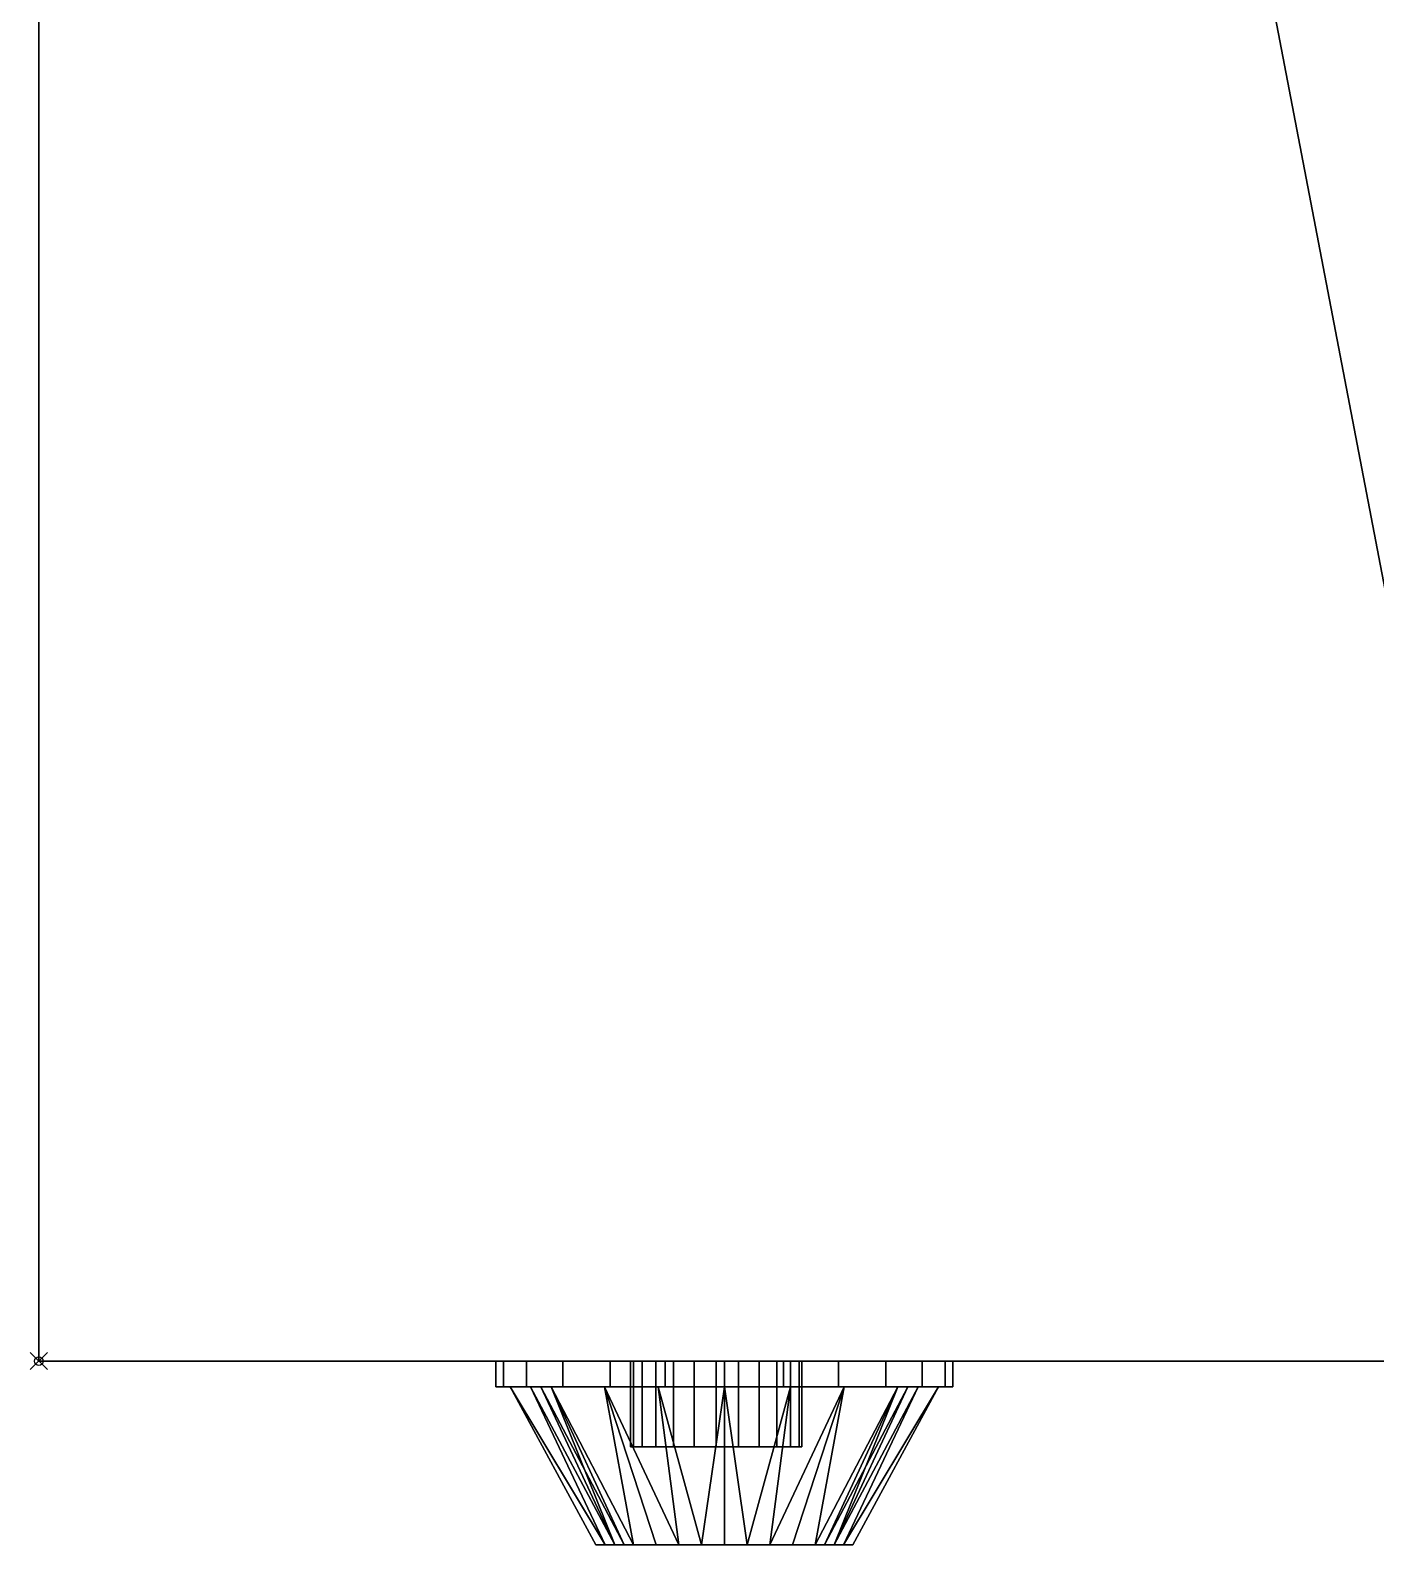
# Model space of a CAD drawing. Extents: x -1 to 891, y -1591 to 1.
# Drawn here: x -1 to 156, y -931.4 to -754.6 of the extents above; entities that cross this region are included whole.
import ezdxf

# ---------------------------------------------------------------- set-up
doc = ezdxf.new("R2010")
doc.units = 0
doc.header["$PDMODE"] = 35
for name, color, linetype in [('IQ_200_2D', 1, 'Continuous'), ('IQ_200_3D', 1, 'Continuous'), ('IQ_204_2D', 7, 'Continuous'), ('IQ_BLACK_3D', 250, 'Continuous'), ('IQ_BLUE_3D', 5, 'Continuous'), ('IQ_GRAY_3D', 8, 'Continuous'), ('IQ_INS_3D', 3, 'Continuous')]:
    doc.layers.add(name, color=color, linetype=linetype)

msp = doc.modelspace()

# ---------------------------------------------------------------- linework, layer by layer
at = {"layer": 'IQ_200_2D', "transparency": 33554687}
for q in [(0, 0), (890, -910)]:
    msp.add_line((0, -910), q, dxfattribs=at)
at = {"layer": 'IQ_204_2D', "transparency": 33554687}
for p, q in [((53.32, -913), (53.32, -910)), ((106.68, -913), (106.68, -910)), ((53.32, -913), (106.68, -913)), ((65, -931.44), (55, -913)), ((95, -931.44), (104.99, -913)), ((65, -931.44), (95, -931.44))]:
    msp.add_line(p, q, dxfattribs=at)
at = {"layer": 'IQ_INS_3D', "transparency": 33554687}
msp.add_point((0, -910), dxfattribs=at)

# ---------------------------------------------------------------- meshes
at = {"layer": 'IQ_200_3D', "transparency": 33554687}
mesh = msp.add_polyface(dxfattribs=at)
corners = [(890, 0, 130), (890, -835, 130), (160, -835, 130), (160, -910, 130), (0, -910, 130), (0, 0, 130)]
mesh.append_faces([[corners[k] for k in face] for face in [(0, 1, 2, 5)]], dxfattribs={"vtx2": -1})
mesh.append_faces([[corners[k] for k in face] for face in [(2, 3, 4, 5)]], dxfattribs={"vtx3": -1})
mesh = msp.add_polyface(dxfattribs=at)
corners = [(890, 0, 950), (0, 0, 950), (0, -910, 950), (160, -910, 950), (160, -835, 950), (890, -835, 950)]
mesh.append_faces([[corners[k] for k in face] for face in [(2, 3, 4, 1)]], dxfattribs={"vtx2": -1})
mesh.append_faces([[corners[k] for k in face] for face in [(4, 5, 0, 1)]], dxfattribs={"vtx3": -1})
mesh = msp.add_polyface(dxfattribs=at)
corners = [(0, -910, 130), (0, -910, 950), (0, 0, 950), (0, 0, 130)]
mesh.append_faces([[corners[k] for k in face] for face in [(0, 1, 2, 3)]])
mesh = msp.add_polyface(dxfattribs=at)
corners = [(160, -910, 950), (0, -910, 950), (0, -910, 130), (160, -910, 130), (145, -910, 945), (145, -910, 900), (145, -910, 180), (145, -910, 135), (15, -910, 135), (15, -910, 180), (15, -910, 900), (15, -910, 945)]
mesh.append_faces([[corners[k] for k in face] for face in [(1, 11, 4, 0), (2, 8, 9, 1)]], dxfattribs={"vtx0": -1, "vtx2": -1})
mesh.append_faces([[corners[k] for k in face] for face in [(0, 4, 5, 6)]], dxfattribs={"vtx0": -1, "vtx3": -1})
mesh.append_faces([[corners[k] for k in face] for face in [(10, 11, 1, 9)]], dxfattribs={"vtx1": -1, "vtx2": -1})
mesh.append_faces([[corners[k] for k in face] for face in [(7, 8, 2, 3), (6, 7, 3, 0)]], dxfattribs={"vtx1": -1, "vtx3": -1})
at = {"layer": 'IQ_BLACK_3D', "transparency": 33554687}
mesh = msp.add_polyface(dxfattribs=at)
corners = [(15, -910, 900), (15, -910, 180), (145, -910, 180), (145, -910, 900), (97.25, -910, 493.75), (97.25, -910, 477.5), (62.25, -910, 477.5), (62.25, -910, 493.75)]
mesh.append_faces([[corners[k] for k in face] for face in [(0, 7, 4, 3), (7, 0, 1, 6)]], dxfattribs={"vtx0": -1, "vtx2": -1})
mesh.append_faces([[corners[k] for k in face] for face in [(2, 3, 4, 5), (5, 6, 1, 2)]], dxfattribs={"vtx1": -1, "vtx3": -1})
mesh = msp.add_polyface(dxfattribs=at)
corners = [(106.68, -910, 745.82), (105.77, -910, 738.92), (103.1, -910, 732.49), (98.86, -910, 726.96), (93.34, -910, 722.72), (86.9, -910, 720.06), (80, -910, 719.15), (73.1, -910, 720.06), (66.66, -910, 722.72), (61.14, -910, 726.96), (56.9, -910, 732.49), (54.23, -910, 738.92), (53.32, -910, 745.82), (54.23, -910, 752.73), (56.9, -910, 759.16), (61.14, -910, 764.69), (66.66, -910, 768.93), (73.1, -910, 771.59), (80, -910, 772.5), (86.9, -910, 771.59), (93.34, -910, 768.93), (98.86, -910, 764.69), (103.1, -910, 759.16), (105.77, -910, 752.73)]
mesh.append_faces([[corners[k] for k in face] for face in [(5, 3, 4), (17, 15, 16), (23, 21, 22)]], dxfattribs={"vtx0": -1})
mesh.append_faces([[corners[k] for k in face] for face in [(11, 13, 9, 10), (19, 13, 17, 18)]], dxfattribs={"vtx0": -1, "vtx1": -1})
mesh.append_faces([[corners[k] for k in face] for face in [(9, 13, 2, 6), (19, 23, 2, 13)]], dxfattribs={"vtx0": -1, "vtx1": -1, "vtx2": -1, "vtx3": -1})
mesh.append_faces([[corners[k] for k in face] for face in [(12, 13, 11)]], dxfattribs={"vtx1": -1})
mesh.append_faces([[corners[k] for k in face] for face in [(5, 6, 2, 3)]], dxfattribs={"vtx1": -1, "vtx3": -1})
mesh.append_faces([[corners[k] for k in face] for face in [(0, 1, 2, 23)]], dxfattribs={"vtx2": -1})
mesh.append_faces([[corners[k] for k in face] for face in [(13, 14, 15, 17), (19, 20, 21, 23)]], dxfattribs={"vtx2": -1, "vtx3": -1})
mesh.append_faces([[corners[k] for k in face] for face in [(6, 7, 8, 9)]], dxfattribs={"vtx3": -1})
mesh = msp.add_polyface(dxfattribs=at)
corners = [(53.32, -910, 745.82), (54.23, -910, 738.92), (56.9, -910, 732.49), (61.14, -910, 726.96), (66.66, -910, 722.72), (73.1, -910, 720.06), (80, -910, 719.15), (86.9, -910, 720.06), (93.34, -910, 722.72), (98.86, -910, 726.96), (103.1, -910, 732.49), (105.77, -910, 738.92), (106.68, -910, 745.82), (106.68, -913, 745.82), (105.77, -913, 738.92), (103.1, -913, 732.49), (98.86, -913, 726.96), (93.34, -913, 722.72), (86.9, -913, 720.06), (80, -913, 719.15), (73.1, -913, 720.06), (66.66, -913, 722.72), (61.14, -913, 726.96), (56.9, -913, 732.49), (54.23, -913, 738.92), (53.32, -913, 745.82)]
mesh.append_faces([[corners[k] for k in face] for face in [(13, 14, 11, 12), (0, 1, 24, 25)]], dxfattribs={"vtx1": -1})
mesh.append_faces([[corners[k] for k in face] for face in [(14, 15, 10, 11), (16, 17, 8, 9), (15, 16, 9, 10), (17, 18, 7, 8), (6, 7, 18, 19), (19, 20, 5, 6), (20, 21, 4, 5), (22, 23, 2, 3), (21, 22, 3, 4), (23, 24, 1, 2)]], dxfattribs={"vtx1": -1, "vtx3": -1})
mesh = msp.add_polyface(dxfattribs=at)
corners = [(106.68, -910, 745.82), (105.77, -910, 752.73), (103.1, -910, 759.16), (98.86, -910, 764.69), (93.34, -910, 768.93), (86.9, -910, 771.59), (80, -910, 772.5), (73.1, -910, 771.59), (66.66, -910, 768.93), (61.14, -910, 764.69), (56.9, -910, 759.16), (54.23, -910, 752.73), (53.32, -910, 745.82), (53.32, -913, 745.82), (54.23, -913, 752.73), (56.9, -913, 759.16), (61.14, -913, 764.69), (66.66, -913, 768.93), (73.1, -913, 771.59), (80, -913, 772.5), (86.9, -913, 771.59), (93.34, -913, 768.93), (98.86, -913, 764.69), (103.1, -913, 759.16), (105.77, -913, 752.73), (106.68, -913, 745.82)]
mesh.append_faces([[corners[k] for k in face] for face in [(13, 14, 11, 12), (0, 1, 24, 25)]], dxfattribs={"vtx1": -1})
mesh.append_faces([[corners[k] for k in face] for face in [(14, 15, 10, 11), (16, 17, 8, 9), (15, 16, 9, 10), (17, 18, 7, 8), (6, 7, 18, 19), (19, 20, 5, 6), (20, 21, 4, 5), (22, 23, 2, 3), (21, 22, 3, 4), (23, 24, 1, 2)]], dxfattribs={"vtx1": -1, "vtx3": -1})
mesh = msp.add_polyface(dxfattribs=at)
corners = [(106.68, -910, 660.82), (105.77, -910, 653.92), (103.1, -910, 647.49), (98.86, -910, 641.96), (93.34, -910, 637.72), (86.9, -910, 635.06), (80, -910, 634.15), (73.1, -910, 635.06), (66.66, -910, 637.72), (61.14, -910, 641.96), (56.9, -910, 647.49), (54.23, -910, 653.92), (53.32, -910, 660.82), (54.23, -910, 667.73), (56.9, -910, 674.16), (61.14, -910, 679.69), (66.66, -910, 683.93), (73.1, -910, 686.59), (80, -910, 687.5), (86.9, -910, 686.59), (93.34, -910, 683.93), (98.86, -910, 679.69), (103.1, -910, 674.16), (105.77, -910, 667.73)]
mesh.append_faces([[corners[k] for k in face] for face in [(5, 3, 4), (13, 11, 12), (17, 15, 16), (23, 21, 22)]], dxfattribs={"vtx0": -1})
mesh.append_faces([[corners[k] for k in face] for face in [(11, 13, 9, 10), (19, 13, 17, 18)]], dxfattribs={"vtx0": -1, "vtx1": -1})
mesh.append_faces([[corners[k] for k in face] for face in [(1, 9, 13, 19)]], dxfattribs={"vtx0": -1, "vtx1": -1, "vtx2": -1, "vtx3": -1})
mesh.append_faces([[corners[k] for k in face] for face in [(1, 5, 6, 9)]], dxfattribs={"vtx0": -1, "vtx2": -1, "vtx3": -1})
mesh.append_faces([[corners[k] for k in face] for face in [(1, 2, 3, 5), (13, 14, 15, 17), (23, 0, 1, 19), (19, 20, 21, 23)]], dxfattribs={"vtx2": -1, "vtx3": -1})
mesh.append_faces([[corners[k] for k in face] for face in [(6, 7, 8, 9)]], dxfattribs={"vtx3": -1})
mesh = msp.add_polyface(dxfattribs=at)
corners = [(53.32, -910, 660.82), (54.23, -910, 653.92), (56.9, -910, 647.49), (61.14, -910, 641.96), (66.66, -910, 637.72), (73.1, -910, 635.06), (80, -910, 634.15), (86.9, -910, 635.06), (93.34, -910, 637.72), (98.86, -910, 641.96), (103.1, -910, 647.49), (105.77, -910, 653.92), (106.68, -910, 660.82), (106.68, -913, 660.82), (105.77, -913, 653.92), (103.1, -913, 647.49), (98.86, -913, 641.96), (93.34, -913, 637.72), (86.9, -913, 635.06), (80, -913, 634.15), (73.1, -913, 635.06), (66.66, -913, 637.72), (61.14, -913, 641.96), (56.9, -913, 647.49), (54.23, -913, 653.92), (53.32, -913, 660.82)]
mesh.append_faces([[corners[k] for k in face] for face in [(13, 14, 11, 12), (0, 1, 24, 25)]], dxfattribs={"vtx1": -1})
mesh.append_faces([[corners[k] for k in face] for face in [(14, 15, 10, 11), (16, 17, 8, 9), (15, 16, 9, 10), (17, 18, 7, 8), (6, 7, 18, 19), (19, 20, 5, 6), (20, 21, 4, 5), (22, 23, 2, 3), (21, 22, 3, 4), (23, 24, 1, 2)]], dxfattribs={"vtx1": -1, "vtx3": -1})
mesh = msp.add_polyface(dxfattribs=at)
corners = [(106.68, -910, 660.82), (105.77, -910, 667.73), (103.1, -910, 674.16), (98.86, -910, 679.69), (93.34, -910, 683.93), (86.9, -910, 686.59), (80, -910, 687.5), (73.1, -910, 686.59), (66.66, -910, 683.93), (61.14, -910, 679.69), (56.9, -910, 674.16), (54.23, -910, 667.73), (53.32, -910, 660.82), (53.32, -913, 660.82), (54.23, -913, 667.73), (56.9, -913, 674.16), (61.14, -913, 679.69), (66.66, -913, 683.93), (73.1, -913, 686.59), (80, -913, 687.5), (86.9, -913, 686.59), (93.34, -913, 683.93), (98.86, -913, 679.69), (103.1, -913, 674.16), (105.77, -913, 667.73), (106.68, -913, 660.82)]
mesh.append_faces([[corners[k] for k in face] for face in [(13, 14, 11, 12), (0, 1, 24, 25)]], dxfattribs={"vtx1": -1})
mesh.append_faces([[corners[k] for k in face] for face in [(14, 15, 10, 11), (16, 17, 8, 9), (15, 16, 9, 10), (17, 18, 7, 8), (6, 7, 18, 19), (19, 20, 5, 6), (20, 21, 4, 5), (22, 23, 2, 3), (21, 22, 3, 4), (23, 24, 1, 2)]], dxfattribs={"vtx1": -1, "vtx3": -1})
mesh = msp.add_polyface(dxfattribs=at)
corners = [(106.68, -910, 575.82), (105.77, -910, 568.92), (103.1, -910, 562.49), (98.86, -910, 556.96), (93.34, -910, 552.72), (86.9, -910, 550.06), (80, -910, 549.15), (73.1, -910, 550.06), (66.66, -910, 552.72), (61.14, -910, 556.96), (56.9, -910, 562.49), (54.23, -910, 568.92), (53.32, -910, 575.82), (54.23, -910, 582.73), (56.9, -910, 589.16), (61.14, -910, 594.69), (66.66, -910, 598.93), (73.1, -910, 601.59), (80, -910, 602.5), (86.9, -910, 601.59), (93.34, -910, 598.93), (98.86, -910, 594.69), (103.1, -910, 589.16), (105.77, -910, 582.73)]
mesh.append_faces([[corners[k] for k in face] for face in [(11, 9, 10), (4, 2, 3), (16, 13, 14, 15)]], dxfattribs={"vtx0": -1})
mesh.append_faces([[corners[k] for k in face] for face in [(13, 16, 21)]], dxfattribs={"vtx0": -1, "vtx1": -1, "vtx2": -1})
mesh.append_faces([[corners[k] for k in face] for face in [(2, 8, 13, 21)]], dxfattribs={"vtx0": -1, "vtx1": -1, "vtx2": -1, "vtx3": -1})
mesh.append_faces([[corners[k] for k in face] for face in [(2, 4, 5, 6)]], dxfattribs={"vtx0": -1, "vtx3": -1})
mesh.append_faces([[corners[k] for k in face] for face in [(12, 13, 11)]], dxfattribs={"vtx1": -1})
mesh.append_faces([[corners[k] for k in face] for face in [(8, 9, 11, 13)]], dxfattribs={"vtx1": -1, "vtx2": -1, "vtx3": -1})
mesh.append_faces([[corners[k] for k in face] for face in [(0, 1, 2, 23)]], dxfattribs={"vtx2": -1})
mesh.append_faces([[corners[k] for k in face] for face in [(6, 7, 8, 2), (21, 22, 23, 2), (19, 20, 21, 16)]], dxfattribs={"vtx2": -1, "vtx3": -1})
mesh.append_faces([[corners[k] for k in face] for face in [(16, 17, 18, 19)]], dxfattribs={"vtx3": -1})
mesh = msp.add_polyface(dxfattribs=at)
corners = [(53.32, -910, 575.82), (54.23, -910, 568.92), (56.9, -910, 562.49), (61.14, -910, 556.96), (66.66, -910, 552.72), (73.1, -910, 550.06), (80, -910, 549.15), (86.9, -910, 550.06), (93.34, -910, 552.72), (98.86, -910, 556.96), (103.1, -910, 562.49), (105.77, -910, 568.92), (106.68, -910, 575.82), (106.68, -913, 575.82), (105.77, -913, 568.92), (103.1, -913, 562.49), (98.86, -913, 556.96), (93.34, -913, 552.72), (86.9, -913, 550.06), (80, -913, 549.15), (73.1, -913, 550.06), (66.66, -913, 552.72), (61.14, -913, 556.96), (56.9, -913, 562.49), (54.23, -913, 568.92), (53.32, -913, 575.82)]
mesh.append_faces([[corners[k] for k in face] for face in [(13, 14, 11, 12), (0, 1, 24, 25)]], dxfattribs={"vtx1": -1})
mesh.append_faces([[corners[k] for k in face] for face in [(14, 15, 10, 11), (16, 17, 8, 9), (15, 16, 9, 10), (17, 18, 7, 8), (6, 7, 18, 19), (19, 20, 5, 6), (20, 21, 4, 5), (22, 23, 2, 3), (21, 22, 3, 4), (23, 24, 1, 2)]], dxfattribs={"vtx1": -1, "vtx3": -1})
mesh = msp.add_polyface(dxfattribs=at)
corners = [(106.68, -910, 575.82), (105.77, -910, 582.73), (103.1, -910, 589.16), (98.86, -910, 594.69), (93.34, -910, 598.93), (86.9, -910, 601.59), (80, -910, 602.5), (73.1, -910, 601.59), (66.66, -910, 598.93), (61.14, -910, 594.69), (56.9, -910, 589.16), (54.23, -910, 582.73), (53.32, -910, 575.82), (53.32, -913, 575.82), (54.23, -913, 582.73), (56.9, -913, 589.16), (61.14, -913, 594.69), (66.66, -913, 598.93), (73.1, -913, 601.59), (80, -913, 602.5), (86.9, -913, 601.59), (93.34, -913, 598.93), (98.86, -913, 594.69), (103.1, -913, 589.16), (105.77, -913, 582.73), (106.68, -913, 575.82)]
mesh.append_faces([[corners[k] for k in face] for face in [(13, 14, 11, 12), (0, 1, 24, 25)]], dxfattribs={"vtx1": -1})
mesh.append_faces([[corners[k] for k in face] for face in [(14, 15, 10, 11), (16, 17, 8, 9), (15, 16, 9, 10), (17, 18, 7, 8), (6, 7, 18, 19), (19, 20, 5, 6), (20, 21, 4, 5), (22, 23, 2, 3), (21, 22, 3, 4), (23, 24, 1, 2)]], dxfattribs={"vtx1": -1, "vtx3": -1})
mesh = msp.add_polyface(dxfattribs=at)
corners = [(89.06, -910, 223.02), (88.72, -910, 220.44), (87.72, -910, 218.02), (86.13, -910, 215.95), (84.06, -910, 214.36), (81.65, -910, 213.36), (79.06, -910, 213.02), (76.47, -910, 213.36), (74.06, -910, 214.36), (71.99, -910, 215.95), (70.4, -910, 218.02), (69.4, -910, 220.44), (69.06, -910, 223.02), (69.4, -910, 225.61), (70.4, -910, 228.02), (71.99, -910, 230.09), (74.06, -910, 231.68), (76.47, -910, 232.68), (79.06, -910, 233.02), (81.65, -910, 232.68), (84.06, -910, 231.68), (86.13, -910, 230.09), (87.72, -910, 228.02), (88.72, -910, 225.61)]
mesh.append_faces([[corners[k] for k in face] for face in [(5, 3, 4), (23, 21, 22)]], dxfattribs={"vtx0": -1})
mesh.append_faces([[corners[k] for k in face] for face in [(3, 7, 8, 0)]], dxfattribs={"vtx0": -1, "vtx2": -1, "vtx3": -1})
mesh.append_faces([[corners[k] for k in face] for face in [(12, 14, 15, 16)]], dxfattribs={"vtx0": -1, "vtx3": -1})
mesh.append_faces([[corners[k] for k in face] for face in [(16, 17, 19, 12), (23, 0, 12, 19)]], dxfattribs={"vtx1": -1, "vtx2": -1, "vtx3": -1})
mesh.append_faces([[corners[k] for k in face] for face in [(17, 18, 19), (12, 13, 14)]], dxfattribs={"vtx2": -1})
mesh.append_faces([[corners[k] for k in face] for face in [(8, 9, 10, 0), (10, 11, 12, 0), (5, 6, 7, 3), (19, 20, 21, 23)]], dxfattribs={"vtx2": -1, "vtx3": -1})
mesh.append_faces([[corners[k] for k in face] for face in [(0, 1, 2, 3)]], dxfattribs={"vtx3": -1})
mesh = msp.add_polyface(dxfattribs=at)
corners = [(69.06, -910, 223.02), (69.4, -910, 220.44), (70.4, -910, 218.02), (71.99, -910, 215.95), (74.06, -910, 214.36), (76.47, -910, 213.36), (79.06, -910, 213.02), (81.65, -910, 213.36), (84.06, -910, 214.36), (86.13, -910, 215.95), (87.72, -910, 218.02), (88.72, -910, 220.44), (89.06, -910, 223.02), (89.06, -920, 223.02), (88.72, -920, 220.44), (87.72, -920, 218.02), (86.13, -920, 215.95), (84.06, -920, 214.36), (81.65, -920, 213.36), (79.06, -920, 213.02), (76.47, -920, 213.36), (74.06, -920, 214.36), (71.99, -920, 215.95), (70.4, -920, 218.02), (69.4, -920, 220.44), (69.06, -920, 223.02)]
mesh.append_faces([[corners[k] for k in face] for face in [(13, 14, 11, 12), (0, 1, 24, 25)]], dxfattribs={"vtx1": -1})
mesh.append_faces([[corners[k] for k in face] for face in [(14, 15, 10, 11), (16, 17, 8, 9), (15, 16, 9, 10), (17, 18, 7, 8), (6, 7, 18, 19), (19, 20, 5, 6), (20, 21, 4, 5), (22, 23, 2, 3), (21, 22, 3, 4), (23, 24, 1, 2)]], dxfattribs={"vtx1": -1, "vtx3": -1})
mesh = msp.add_polyface(dxfattribs=at)
corners = [(89.06, -910, 223.02), (88.72, -910, 225.61), (87.72, -910, 228.02), (86.13, -910, 230.09), (84.06, -910, 231.68), (81.65, -910, 232.68), (79.06, -910, 233.02), (76.47, -910, 232.68), (74.06, -910, 231.68), (71.99, -910, 230.09), (70.4, -910, 228.02), (69.4, -910, 225.61), (69.06, -910, 223.02), (69.06, -920, 223.02), (69.4, -920, 225.61), (70.4, -920, 228.02), (71.99, -920, 230.09), (74.06, -920, 231.68), (76.47, -920, 232.68), (79.06, -920, 233.02), (81.65, -920, 232.68), (84.06, -920, 231.68), (86.13, -920, 230.09), (87.72, -920, 228.02), (88.72, -920, 225.61), (89.06, -920, 223.02)]
mesh.append_faces([[corners[k] for k in face] for face in [(13, 14, 11, 12), (0, 1, 24, 25)]], dxfattribs={"vtx1": -1})
mesh.append_faces([[corners[k] for k in face] for face in [(14, 15, 10, 11), (16, 17, 8, 9), (15, 16, 9, 10), (17, 18, 7, 8), (6, 7, 18, 19), (19, 20, 5, 6), (20, 21, 4, 5), (22, 23, 2, 3), (21, 22, 3, 4), (23, 24, 1, 2)]], dxfattribs={"vtx1": -1, "vtx3": -1})
mesh = msp.add_polyface(dxfattribs=at)
corners = [(106.68, -913, 745.82), (105.77, -913, 752.73), (103.1, -913, 759.16), (98.86, -913, 764.69), (93.34, -913, 768.93), (86.9, -913, 771.59), (80, -913, 772.5), (73.1, -913, 771.59), (66.66, -913, 768.93), (61.14, -913, 764.69), (56.9, -913, 759.16), (54.23, -913, 752.73), (53.32, -913, 745.82), (54.23, -913, 738.92), (56.9, -913, 732.49), (61.14, -913, 726.96), (66.66, -913, 722.72), (73.1, -913, 720.06), (80, -913, 719.15), (86.9, -913, 720.06), (93.34, -913, 722.72), (98.86, -913, 726.96), (103.1, -913, 732.49), (105.77, -913, 738.92)]
mesh.append_faces([[corners[k] for k in face] for face in [(9, 7, 8), (3, 1, 2), (18, 15, 16, 17)]], dxfattribs={"vtx0": -1})
mesh.append_faces([[corners[k] for k in face] for face in [(15, 11, 13, 14)]], dxfattribs={"vtx0": -1, "vtx1": -1})
mesh.append_faces([[corners[k] for k in face] for face in [(1, 5, 22, 0)]], dxfattribs={"vtx0": -1, "vtx1": -1, "vtx2": -1})
mesh.append_faces([[corners[k] for k in face] for face in [(22, 5, 11, 15)]], dxfattribs={"vtx0": -1, "vtx1": -1, "vtx2": -1, "vtx3": -1})
mesh.append_faces([[corners[k] for k in face] for face in [(21, 22, 19, 20), (23, 0, 22), (12, 13, 11)]], dxfattribs={"vtx1": -1})
mesh.append_faces([[corners[k] for k in face] for face in [(18, 19, 22, 15)]], dxfattribs={"vtx1": -1, "vtx2": -1, "vtx3": -1})
mesh.append_faces([[corners[k] for k in face] for face in [(5, 6, 7, 11), (9, 10, 11, 7), (3, 4, 5, 1)]], dxfattribs={"vtx2": -1, "vtx3": -1})
mesh = msp.add_polyface(dxfattribs=at)
corners = [(106.68, -913, 660.82), (105.77, -913, 667.73), (103.1, -913, 674.16), (98.86, -913, 679.69), (93.34, -913, 683.93), (86.9, -913, 686.59), (80, -913, 687.5), (73.1, -913, 686.59), (66.66, -913, 683.93), (61.14, -913, 679.69), (56.9, -913, 674.16), (54.23, -913, 667.73), (53.32, -913, 660.82), (54.23, -913, 653.92), (56.9, -913, 647.49), (61.14, -913, 641.96), (66.66, -913, 637.72), (73.1, -913, 635.06), (80, -913, 634.15), (86.9, -913, 635.06), (93.34, -913, 637.72), (98.86, -913, 641.96), (103.1, -913, 647.49), (105.77, -913, 653.92)]
mesh.append_faces([[corners[k] for k in face] for face in [(9, 7, 8), (3, 1, 2), (18, 15, 16, 17), (21, 19, 20)]], dxfattribs={"vtx0": -1})
mesh.append_faces([[corners[k] for k in face] for face in [(1, 5, 23, 0), (15, 11, 13, 14)]], dxfattribs={"vtx0": -1, "vtx1": -1})
mesh.append_faces([[corners[k] for k in face] for face in [(23, 5, 11, 15)]], dxfattribs={"vtx0": -1, "vtx1": -1, "vtx2": -1, "vtx3": -1})
mesh.append_faces([[corners[k] for k in face] for face in [(18, 19, 23, 15)]], dxfattribs={"vtx1": -1, "vtx2": -1, "vtx3": -1})
mesh.append_faces([[corners[k] for k in face] for face in [(11, 12, 13)]], dxfattribs={"vtx2": -1})
mesh.append_faces([[corners[k] for k in face] for face in [(5, 6, 7, 11), (9, 10, 11, 7), (3, 4, 5, 1), (21, 22, 23, 19)]], dxfattribs={"vtx2": -1, "vtx3": -1})
mesh = msp.add_polyface(dxfattribs=at)
corners = [(106.68, -913, 575.82), (105.77, -913, 582.73), (103.1, -913, 589.16), (98.86, -913, 594.69), (93.34, -913, 598.93), (86.9, -913, 601.59), (80, -913, 602.5), (73.1, -913, 601.59), (66.66, -913, 598.93), (61.14, -913, 594.69), (56.9, -913, 589.16), (54.23, -913, 582.73), (53.32, -913, 575.82), (54.23, -913, 568.92), (56.9, -913, 562.49), (61.14, -913, 556.96), (66.66, -913, 552.72), (73.1, -913, 550.06), (80, -913, 549.15), (86.9, -913, 550.06), (93.34, -913, 552.72), (98.86, -913, 556.96), (103.1, -913, 562.49), (105.77, -913, 568.92)]
mesh.append_faces([[corners[k] for k in face] for face in [(19, 22, 18)]], dxfattribs={"vtx0": -1, "vtx1": -1})
mesh.append_faces([[corners[k] for k in face] for face in [(3, 8, 11, 22), (11, 13, 16, 22)]], dxfattribs={"vtx0": -1, "vtx1": -1, "vtx2": -1, "vtx3": -1})
mesh.append_faces([[corners[k] for k in face] for face in [(10, 11, 8, 9), (0, 1, 22, 23), (12, 13, 11)]], dxfattribs={"vtx1": -1})
mesh.append_faces([[corners[k] for k in face] for face in [(6, 7, 8, 5), (20, 21, 22, 19)]], dxfattribs={"vtx2": -1})
mesh.append_faces([[corners[k] for k in face] for face in [(3, 4, 5, 8), (1, 2, 3, 22), (16, 17, 18, 22)]], dxfattribs={"vtx2": -1, "vtx3": -1})
mesh.append_faces([[corners[k] for k in face] for face in [(13, 14, 15, 16)]], dxfattribs={"vtx3": -1})
mesh = msp.add_polyface(dxfattribs=at)
corners = [(55, -913, 745.82), (59.77, -913, 760.52), (72.27, -913, 769.6), (87.73, -913, 769.6), (100.23, -913, 760.52), (105, -913, 745.82), (100.23, -913, 731.13), (87.73, -913, 722.05), (72.27, -913, 722.05), (59.77, -913, 731.13)]
mesh.append_faces([[corners[k] for k in face] for face in [(3, 5, 1, 2)]], dxfattribs={"vtx0": -1, "vtx1": -1})
mesh.append_faces([[corners[k] for k in face] for face in [(8, 1, 5)]], dxfattribs={"vtx0": -1, "vtx1": -1, "vtx2": -1})
mesh.append_faces([[corners[k] for k in face] for face in [(0, 1, 8, 9)]], dxfattribs={"vtx1": -1})
mesh.append_faces([[corners[k] for k in face] for face in [(3, 4, 5)]], dxfattribs={"vtx2": -1})
mesh.append_faces([[corners[k] for k in face] for face in [(5, 6, 7, 8)]], dxfattribs={"vtx3": -1})
mesh = msp.add_polyface(dxfattribs=at)
corners = [(55, -913, 745.82), (59.77, -913, 731.13), (72.27, -913, 722.05), (87.73, -913, 722.05), (100.23, -913, 731.13), (105, -913, 745.82), (95, -931.44, 745.82), (90.61, -931.44, 735.22), (80, -931.44, 730.82), (69.39, -931.44, 735.22), (65, -931.44, 745.82), (85.3, -931.44, 733.02), (74.7, -931.44, 733.02), (92.8, -931.44, 740.52), (67.2, -931.44, 740.52), (93.98, -913, 726.59), (66.02, -913, 726.59), (77.35, -931.44, 731.92), (80, -913, 722.05), (82.65, -931.44, 731.92), (91.7, -931.44, 737.87), (102.61, -913, 738.48), (57.39, -913, 738.48), (66.1, -931.44, 743.17), (58.58, -913, 734.8), (87.95, -931.44, 734.12), (72.05, -931.44, 734.12), (93.9, -931.44, 743.17), (68.3, -931.44, 737.87)]
mesh.append_faces([[corners[k] for k in face] for face in [(0, 23, 10), (27, 5, 6)]], dxfattribs={"vtx0": -1})
mesh.append_faces([[corners[k] for k in face] for face in [(18, 17, 2), (3, 19, 18), (5, 27, 21), (17, 18, 8), (1, 28, 24)]], dxfattribs={"vtx0": -1, "vtx1": -1})
mesh.append_faces([[corners[k] for k in face] for face in [(1, 9, 28), (13, 4, 21), (14, 22, 24), (18, 19, 8), (11, 3, 15), (9, 1, 16), (3, 11, 19), (12, 16, 2)]], dxfattribs={"vtx0": -1, "vtx2": -1})
mesh.append_faces([[corners[k] for k in face] for face in [(16, 12, 26, 9)]], dxfattribs={"vtx0": -1, "vtx3": -1})
mesh.append_faces([[corners[k] for k in face] for face in [(25, 11, 15, 7), (20, 7, 4, 13), (17, 12, 2), (0, 22, 23), (15, 4, 7), (14, 23, 22), (28, 14, 24), (27, 13, 21)]], dxfattribs={"vtx1": -1, "vtx2": -1})
mesh = msp.add_polyface(dxfattribs=at)
corners = [(105, -913, 745.82), (100.23, -913, 760.52), (87.73, -913, 769.6), (72.27, -913, 769.6), (59.77, -913, 760.52), (55, -913, 745.82), (65, -931.44, 745.82), (69.39, -931.44, 756.43), (80, -931.44, 760.82), (90.61, -931.44, 756.43), (95, -931.44, 745.82), (74.7, -931.44, 758.63), (85.3, -931.44, 758.63), (67.2, -931.44, 751.13), (92.8, -931.44, 751.13), (66.02, -913, 765.06), (93.98, -913, 765.06), (82.65, -931.44, 759.73), (80, -913, 769.6), (77.35, -931.44, 759.73), (68.3, -931.44, 753.78), (57.39, -913, 753.17), (102.61, -913, 753.17), (93.9, -931.44, 748.48), (101.42, -913, 756.84), (72.05, -931.44, 757.53), (87.95, -931.44, 757.53), (66.1, -931.44, 748.48), (91.7, -931.44, 753.78)]
mesh.append_faces([[corners[k] for k in face] for face in [(0, 23, 10), (27, 5, 6)]], dxfattribs={"vtx0": -1})
mesh.append_faces([[corners[k] for k in face] for face in [(18, 17, 2), (3, 19, 18), (5, 27, 21), (17, 18, 8), (1, 28, 24)]], dxfattribs={"vtx0": -1, "vtx1": -1})
mesh.append_faces([[corners[k] for k in face] for face in [(1, 9, 28), (13, 4, 21), (14, 22, 24), (18, 19, 8), (11, 3, 15), (9, 1, 16), (3, 11, 19), (12, 16, 2)]], dxfattribs={"vtx0": -1, "vtx2": -1})
mesh.append_faces([[corners[k] for k in face] for face in [(16, 12, 26, 9)]], dxfattribs={"vtx0": -1, "vtx3": -1})
mesh.append_faces([[corners[k] for k in face] for face in [(25, 11, 15, 7), (20, 7, 4, 13), (17, 12, 2), (0, 22, 23), (15, 4, 7), (14, 23, 22), (28, 14, 24), (27, 13, 21)]], dxfattribs={"vtx1": -1, "vtx2": -1})
mesh = msp.add_polyface(dxfattribs=at)
corners = [(55, -913, 660.82), (59.77, -913, 675.52), (72.27, -913, 684.6), (87.73, -913, 684.6), (100.23, -913, 675.52), (105, -913, 660.82), (100.23, -913, 646.13), (87.73, -913, 637.05), (72.27, -913, 637.05), (59.77, -913, 646.13)]
mesh.append_faces([[corners[k] for k in face] for face in [(3, 5, 1, 2)]], dxfattribs={"vtx0": -1, "vtx1": -1})
mesh.append_faces([[corners[k] for k in face] for face in [(8, 1, 5)]], dxfattribs={"vtx0": -1, "vtx1": -1, "vtx2": -1})
mesh.append_faces([[corners[k] for k in face] for face in [(0, 1, 8, 9)]], dxfattribs={"vtx1": -1})
mesh.append_faces([[corners[k] for k in face] for face in [(3, 4, 5)]], dxfattribs={"vtx2": -1})
mesh.append_faces([[corners[k] for k in face] for face in [(5, 6, 7, 8)]], dxfattribs={"vtx3": -1})
mesh = msp.add_polyface(dxfattribs=at)
corners = [(55, -913, 660.82), (59.77, -913, 646.13), (72.27, -913, 637.05), (87.73, -913, 637.05), (100.23, -913, 646.13), (105, -913, 660.82), (95, -931.44, 660.82), (90.61, -931.44, 650.22), (80, -931.44, 645.82), (69.39, -931.44, 650.22), (65, -931.44, 660.82), (85.3, -931.44, 648.02), (74.7, -931.44, 648.02), (92.8, -931.44, 655.52), (67.2, -931.44, 655.52), (93.98, -913, 641.59), (66.02, -913, 641.59), (77.35, -931.44, 646.92), (80, -913, 637.05), (82.65, -931.44, 646.92), (91.7, -931.44, 652.87), (102.61, -913, 653.48), (57.39, -913, 653.48), (66.1, -931.44, 658.17), (58.58, -913, 649.8), (87.95, -931.44, 649.12), (72.05, -931.44, 649.12), (93.9, -931.44, 658.17), (68.3, -931.44, 652.87)]
mesh.append_faces([[corners[k] for k in face] for face in [(0, 23, 10), (27, 5, 6)]], dxfattribs={"vtx0": -1})
mesh.append_faces([[corners[k] for k in face] for face in [(18, 17, 2), (3, 19, 18), (5, 27, 21), (17, 18, 8), (1, 28, 24)]], dxfattribs={"vtx0": -1, "vtx1": -1})
mesh.append_faces([[corners[k] for k in face] for face in [(1, 9, 28), (13, 4, 21), (14, 22, 24), (15, 25, 11), (18, 19, 8), (11, 3, 15), (9, 1, 16), (16, 12, 26), (3, 11, 19), (15, 7, 25), (12, 16, 2)]], dxfattribs={"vtx0": -1, "vtx2": -1})
mesh.append_faces([[corners[k] for k in face] for face in [(20, 7, 4, 13), (17, 12, 2), (0, 22, 23), (15, 4, 7), (14, 23, 22), (28, 14, 24), (26, 9, 16), (27, 13, 21)]], dxfattribs={"vtx1": -1, "vtx2": -1})
mesh = msp.add_polyface(dxfattribs=at)
corners = [(105, -913, 660.82), (100.23, -913, 675.52), (87.73, -913, 684.6), (72.27, -913, 684.6), (59.77, -913, 675.52), (55, -913, 660.82), (65, -931.44, 660.82), (69.39, -931.44, 671.43), (80, -931.44, 675.82), (90.61, -931.44, 671.43), (95, -931.44, 660.82), (74.7, -931.44, 673.63), (85.3, -931.44, 673.63), (67.2, -931.44, 666.13), (92.8, -931.44, 666.13), (66.02, -913, 680.06), (93.98, -913, 680.06), (82.65, -931.44, 674.73), (80, -913, 684.6), (77.35, -931.44, 674.73), (68.3, -931.44, 668.78), (57.39, -913, 668.17), (102.61, -913, 668.17), (93.9, -931.44, 663.48), (101.42, -913, 671.84), (72.05, -931.44, 672.53), (87.95, -931.44, 672.53), (66.1, -931.44, 663.48), (91.7, -931.44, 668.78)]
mesh.append_faces([[corners[k] for k in face] for face in [(0, 23, 10), (27, 5, 6)]], dxfattribs={"vtx0": -1})
mesh.append_faces([[corners[k] for k in face] for face in [(18, 17, 2), (3, 19, 18), (5, 27, 21), (17, 18, 8), (1, 28, 24)]], dxfattribs={"vtx0": -1, "vtx1": -1})
mesh.append_faces([[corners[k] for k in face] for face in [(1, 9, 28), (13, 4, 21), (14, 22, 24), (15, 25, 11), (18, 19, 8), (11, 3, 15), (9, 1, 16), (16, 12, 26), (3, 11, 19), (15, 7, 25), (12, 16, 2)]], dxfattribs={"vtx0": -1, "vtx2": -1})
mesh.append_faces([[corners[k] for k in face] for face in [(20, 7, 4, 13), (17, 12, 2), (0, 22, 23), (15, 4, 7), (14, 23, 22), (28, 14, 24), (26, 9, 16), (27, 13, 21)]], dxfattribs={"vtx1": -1, "vtx2": -1})
mesh = msp.add_polyface(dxfattribs=at)
corners = [(55, -913, 575.82), (59.77, -913, 590.52), (72.27, -913, 599.6), (87.73, -913, 599.6), (100.23, -913, 590.52), (105, -913, 575.82), (100.23, -913, 561.13), (87.73, -913, 552.05), (72.27, -913, 552.05), (59.77, -913, 561.13)]
mesh.append_faces([[corners[k] for k in face] for face in [(8, 6, 7)]], dxfattribs={"vtx0": -1})
mesh.append_faces([[corners[k] for k in face] for face in [(0, 6, 8, 9)]], dxfattribs={"vtx0": -1, "vtx1": -1})
mesh.append_faces([[corners[k] for k in face] for face in [(5, 0, 1, 4), (0, 5, 6)]], dxfattribs={"vtx0": -1, "vtx2": -1})
mesh.append_faces([[corners[k] for k in face] for face in [(2, 3, 4, 1)]], dxfattribs={"vtx2": -1})
mesh = msp.add_polyface(dxfattribs=at)
corners = [(55, -913, 575.82), (59.77, -913, 561.13), (72.27, -913, 552.05), (87.73, -913, 552.05), (100.23, -913, 561.13), (105, -913, 575.82), (95, -931.44, 575.82), (90.61, -931.44, 565.22), (80, -931.44, 560.82), (69.39, -931.44, 565.22), (65, -931.44, 575.82), (85.3, -931.44, 563.02), (74.7, -931.44, 563.02), (92.8, -931.44, 570.52), (67.2, -931.44, 570.52), (93.98, -913, 556.59), (66.02, -913, 556.59), (77.35, -931.44, 561.92), (80, -913, 552.05), (82.65, -931.44, 561.92), (91.7, -931.44, 567.87), (102.61, -913, 568.48), (57.39, -913, 568.48), (66.1, -931.44, 573.17), (58.58, -913, 564.8), (87.95, -931.44, 564.12), (72.05, -931.44, 564.12), (93.9, -931.44, 573.17), (68.3, -931.44, 567.87)]
mesh.append_faces([[corners[k] for k in face] for face in [(0, 23, 10), (27, 5, 6)]], dxfattribs={"vtx0": -1})
mesh.append_faces([[corners[k] for k in face] for face in [(18, 17, 2), (3, 19, 18), (5, 27, 21), (17, 18, 8), (1, 28, 24)]], dxfattribs={"vtx0": -1, "vtx1": -1})
mesh.append_faces([[corners[k] for k in face] for face in [(1, 9, 28), (13, 4, 21), (14, 22, 24), (15, 25, 11), (18, 19, 8), (11, 3, 15), (9, 1, 16), (16, 12, 26), (4, 13, 20), (3, 11, 19), (15, 7, 25), (12, 16, 2)]], dxfattribs={"vtx0": -1, "vtx2": -1})
mesh.append_faces([[corners[k] for k in face] for face in [(20, 7, 4), (17, 12, 2), (0, 22, 23), (15, 4, 7), (14, 23, 22), (28, 14, 24), (26, 9, 16), (27, 13, 21)]], dxfattribs={"vtx1": -1, "vtx2": -1})
mesh = msp.add_polyface(dxfattribs=at)
corners = [(105, -913, 575.82), (100.23, -913, 590.52), (87.73, -913, 599.6), (72.27, -913, 599.6), (59.77, -913, 590.52), (55, -913, 575.82), (65, -931.44, 575.82), (69.39, -931.44, 586.43), (80, -931.44, 590.82), (90.61, -931.44, 586.43), (95, -931.44, 575.82), (74.7, -931.44, 588.63), (85.3, -931.44, 588.63), (67.2, -931.44, 581.13), (92.8, -931.44, 581.13), (66.02, -913, 595.06), (93.98, -913, 595.06), (82.65, -931.44, 589.73), (80, -913, 599.6), (77.35, -931.44, 589.73), (68.3, -931.44, 583.78), (57.39, -913, 583.17), (102.61, -913, 583.17), (93.9, -931.44, 578.48), (101.42, -913, 586.84), (72.05, -931.44, 587.53), (87.95, -931.44, 587.53), (66.1, -931.44, 578.48), (91.7, -931.44, 583.78)]
mesh.append_faces([[corners[k] for k in face] for face in [(0, 23, 10), (27, 5, 6)]], dxfattribs={"vtx0": -1})
mesh.append_faces([[corners[k] for k in face] for face in [(18, 17, 2), (3, 19, 18), (5, 27, 21), (17, 18, 8), (1, 28, 24)]], dxfattribs={"vtx0": -1, "vtx1": -1})
mesh.append_faces([[corners[k] for k in face] for face in [(1, 9, 28), (13, 4, 21), (14, 22, 24), (18, 19, 8), (11, 3, 15), (9, 1, 16), (3, 11, 19), (12, 16, 2)]], dxfattribs={"vtx0": -1, "vtx2": -1})
mesh.append_faces([[corners[k] for k in face] for face in [(16, 12, 26, 9)]], dxfattribs={"vtx0": -1, "vtx3": -1})
mesh.append_faces([[corners[k] for k in face] for face in [(25, 11, 15, 7), (20, 7, 4, 13), (17, 12, 2), (0, 22, 23), (15, 4, 7), (14, 23, 22), (28, 14, 24), (27, 13, 21)]], dxfattribs={"vtx1": -1, "vtx2": -1})
mesh = msp.add_polyface(dxfattribs=at)
corners = [(89.06, -920, 223.02), (88.72, -920, 225.61), (87.72, -920, 228.02), (86.13, -920, 230.09), (84.06, -920, 231.68), (81.65, -920, 232.68), (79.06, -920, 233.02), (76.47, -920, 232.68), (74.06, -920, 231.68), (71.99, -920, 230.09), (70.4, -920, 228.02), (69.4, -920, 225.61), (69.06, -920, 223.02), (69.4, -920, 220.44), (70.4, -920, 218.02), (71.99, -920, 215.95), (74.06, -920, 214.36), (76.47, -920, 213.36), (79.06, -920, 213.02), (81.65, -920, 213.36), (84.06, -920, 214.36), (86.13, -920, 215.95), (87.72, -920, 218.02), (88.72, -920, 220.44)]
mesh.append_faces([[corners[k] for k in face] for face in [(12, 9, 10, 11), (3, 1, 2), (16, 14, 15), (21, 19, 20)]], dxfattribs={"vtx0": -1})
mesh.append_faces([[corners[k] for k in face] for face in [(1, 5, 12, 0)]], dxfattribs={"vtx0": -1, "vtx1": -1, "vtx2": -1})
mesh.append_faces([[corners[k] for k in face] for face in [(0, 14, 16, 21)]], dxfattribs={"vtx0": -1, "vtx1": -1, "vtx2": -1, "vtx3": -1})
mesh.append_faces([[corners[k] for k in face] for face in [(12, 5, 8, 9)]], dxfattribs={"vtx0": -1, "vtx1": -1, "vtx3": -1})
mesh.append_faces([[corners[k] for k in face] for face in [(21, 16, 17, 19)]], dxfattribs={"vtx0": -1, "vtx2": -1, "vtx3": -1})
mesh.append_faces([[corners[k] for k in face] for face in [(18, 19, 17)]], dxfattribs={"vtx1": -1})
mesh.append_faces([[corners[k] for k in face] for face in [(22, 23, 0, 21)]], dxfattribs={"vtx2": -1})
mesh.append_faces([[corners[k] for k in face] for face in [(3, 4, 5, 1), (12, 13, 14, 0)]], dxfattribs={"vtx2": -1, "vtx3": -1})
mesh.append_faces([[corners[k] for k in face] for face in [(5, 6, 7, 8)]], dxfattribs={"vtx3": -1})
mesh = msp.add_polyface(dxfattribs=at)
corners = [(65, -931.44, 745.82), (69.39, -931.44, 735.22), (80, -931.44, 730.82), (90.61, -931.44, 735.22), (95, -931.44, 745.82), (90.61, -931.44, 756.43), (80, -931.44, 760.82), (69.39, -931.44, 756.43)]
mesh.append_faces([[corners[k] for k in face] for face in [(1, 7, 0)]], dxfattribs={"vtx0": -1})
mesh.append_faces([[corners[k] for k in face] for face in [(6, 7, 4, 5), (2, 3, 1)]], dxfattribs={"vtx1": -1})
mesh.append_faces([[corners[k] for k in face] for face in [(3, 4, 7, 1)]], dxfattribs={"vtx1": -1, "vtx2": -1, "vtx3": -1})
mesh = msp.add_polyface(dxfattribs=at)
corners = [(65, -931.44, 660.82), (69.39, -931.44, 650.22), (80, -931.44, 645.82), (90.61, -931.44, 650.22), (95, -931.44, 660.82), (90.61, -931.44, 671.43), (80, -931.44, 675.82), (69.39, -931.44, 671.43)]
mesh.append_faces([[corners[k] for k in face] for face in [(1, 7, 0)]], dxfattribs={"vtx0": -1})
mesh.append_faces([[corners[k] for k in face] for face in [(6, 7, 4, 5), (2, 3, 1)]], dxfattribs={"vtx1": -1})
mesh.append_faces([[corners[k] for k in face] for face in [(3, 4, 7, 1)]], dxfattribs={"vtx1": -1, "vtx2": -1, "vtx3": -1})
mesh = msp.add_polyface(dxfattribs=at)
corners = [(65, -931.44, 575.82), (69.39, -931.44, 565.22), (80, -931.44, 560.82), (90.61, -931.44, 565.22), (95, -931.44, 575.82), (90.61, -931.44, 586.43), (80, -931.44, 590.82), (69.39, -931.44, 586.43)]
mesh.append_faces([[corners[k] for k in face] for face in [(6, 3, 4, 5)]], dxfattribs={"vtx0": -1})
mesh.append_faces([[corners[k] for k in face] for face in [(6, 7, 0, 3)]], dxfattribs={"vtx2": -1, "vtx3": -1})
mesh.append_faces([[corners[k] for k in face] for face in [(0, 1, 2, 3)]], dxfattribs={"vtx3": -1})
at = {"layer": 'IQ_BLUE_3D', "transparency": 33554687}
mesh = msp.add_polyface(dxfattribs=at)
corners = [(15, -910, 135), (145, -910, 135), (145, -910, 180), (15, -910, 180)]
mesh.append_faces([[corners[k] for k in face] for face in [(0, 1, 2, 3)]])
mesh = msp.add_polyface(dxfattribs=at)
corners = [(145, -910, 900), (145, -910, 945), (15, -910, 945), (15, -910, 900)]
mesh.append_faces([[corners[k] for k in face] for face in [(0, 1, 2, 3)]])
at = {"layer": 'IQ_GRAY_3D', "transparency": 33554687}
mesh = msp.add_polyface(dxfattribs=at)
corners = [(62.25, -910, 493.75), (62.25, -910, 477.5), (97.25, -910, 477.5), (97.25, -910, 493.75)]
mesh.append_faces([[corners[k] for k in face] for face in [(0, 1, 2, 3)]])

doc.saveas('drawing.dxf')
